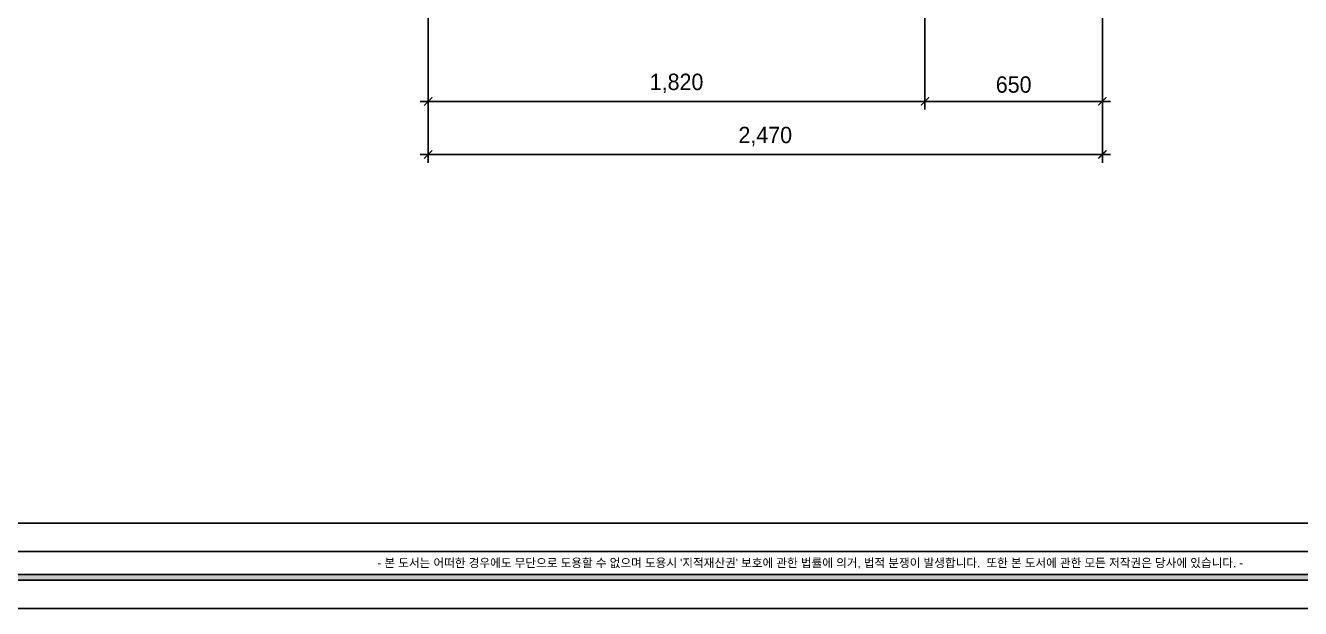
# Model space of a CAD drawing. Header units: millimetres. Extents: x 217202 to 745838, y -6815 to 171372.
# Drawn here: x 351466 to 356137, y 7454 to 9590 of the extents above; entities that cross this region are included whole.
import ezdxf
from ezdxf.enums import TextEntityAlignment as Align

# ---------------------------------------------------------------- set-up
doc = ezdxf.new("R2010")
doc.units = ezdxf.units.MM
doc.header["$PDMODE"] = 3
doc.layers.get('DEFPOINTS').update_dxf_attribs({"color": 248})
for name, color, linetype in [('06-FUR', 6, 'Continuous'), ('FORM(YOURNAME)-1', 1, 'Continuous'), ('FORM(YOURNAME)-11', 1, 'Continuous')]:
    doc.layers.add(name, color=color, linetype=linetype)
doc.styles.add('HY 울릉도 L', font='')
doc.styles.add('YOURNAME', font='HY울릉도M.TTF')
doc.styles.get('HY 울릉도 L').set_extended_font_data('HY울릉도L')
doc.dimstyles.new('30', dxfattribs={"dimscale": 30, "dimtxt": 2, "dimasz": 1, "dimexe": 1, "dimexo": 1, "dimgap": 1, "dimtad": 1, "dimdec": 0, "dimrnd": 0.05, "dimdsep": 46, "dimlunit": 6, "dimtxsty": 'HY 울릉도 L', "dimblk": 'ARCHTICK', "dimcen": 2.5, "dimdle": 1, "dimclrd": 133, "dimclre": 133, "dimclrt": 30, "dimadec": 0, "dimazin": 0, "dimtfac": 1, "dimtdec": 0, "dimtix": 1, "dimtmove": 2, "dimatfit": 3, "dimldrblk": 'ARCHTICK', "dimfxl": 1, "dimlwd": -1, "dimlwe": -1, "dimarcsym": 0})

# ---------------------------------------------------------------- blocks, each defined once
blk = doc.blocks.new('_ArchTick')
at = {"color": 0, "linetype": 'ByBlock', "const_width": 0.15}
blk.add_lwpolyline([(-0.5, -0.5), (0.5, 0.5)], dxfattribs=at)
blk = doc.blocks.new('*D491')
at = {"layer": '06-FUR', "color": 133, "transparency": 16777216}
blk.add_line((354731.4, 9311.8), (355441.4, 9311.8), dxfattribs=at)
at = {"layer": 'DEFPOINTS', "color": 0, "transparency": 16777216}
for p in [(354761.4, 9311.8), (355411.4, 9311.8), (355411.4, 9311.8)]:
    blk.add_point(p, dxfattribs=at)
at = {"layer": '06-FUR', "color": 133, "transparency": 16777216, "xscale": 30, "yscale": 30, "zscale": 30, "rotation": 180}
blk.add_blockref('_ArchTick', (354761.4, 9311.8), dxfattribs=at)
at = {"layer": '06-FUR', "color": 133, "transparency": 16777216, "xscale": 30, "yscale": 30, "zscale": 30}
blk.add_blockref('_ArchTick', (355411.4, 9311.8), dxfattribs=at)
at = {"layer": '06-FUR', "color": 30, "transparency": 16777216, "insert": (355086.4, 9373.1), "char_height": 60, "attachment_point": 5, "style": 'HY 울릉도 L'}
blk.add_mtext('650', dxfattribs=at)
blk = doc.blocks.new('*D528')
at = {"layer": '06-FUR', "color": 133, "transparency": 16777216}
for p, q in [((352941.3, 9912.8), (352941.3, 9281.8)), ((354761.4, 9912.8), (354761.4, 9281.8)), ((354791.4, 9311.8), (352911.3, 9311.8))]:
    blk.add_line(p, q, dxfattribs=at)
at = {"layer": 'DEFPOINTS', "color": 0, "transparency": 16777216}
for p in [(352941.3, 9942.8), (354761.4, 9942.8), (352941.3, 9311.8)]:
    blk.add_point(p, dxfattribs=at)
at = {"layer": '06-FUR', "color": 133, "transparency": 16777216, "xscale": 30, "yscale": 30, "zscale": 30, "rotation": 180}
blk.add_blockref('_ArchTick', (352941.3, 9311.8), dxfattribs=at)
at = {"layer": '06-FUR', "color": 133, "transparency": 16777216, "xscale": 30, "yscale": 30, "zscale": 30}
blk.add_blockref('_ArchTick', (354761.4, 9311.8), dxfattribs=at)
at = {"layer": '06-FUR', "color": 30, "transparency": 16777216, "insert": (353851.3, 9377.7), "char_height": 60, "attachment_point": 5, "style": 'HY 울릉도 L'}
blk.add_mtext('1,820', dxfattribs=at)
blk = doc.blocks.new('FORM-ELEVATION')
at = {"layer": 'FORM(YOURNAME)-11'}
h = blk.add_hatch(color=256, dxfattribs=at)
h.dxf.hatch_style = 1
h.paths.add_polyline_path([(-10309, 35708), (71691, 35708), (71691, 35508), (-10309, 35508)])
h.paths.add_polyline_path([(-10309, -21492), (71691, -21492), (71691, -21692), (-10309, -21692)])
at = {"layer": 'DEFPOINTS', "color": 158}
blk.add_line((62481, -20692), (-10309, -20692), dxfattribs=at)
for points in [[(-10309, -21692), (71691, -21692), (71691, 35708), (-10309, 35708)], [(-8309, 33708), (61071, 33708), (61071, -19692), (-8309, -19692)]]:
    blk.add_lwpolyline(points, close=True, dxfattribs=at)
at = {"layer": 'FORM(YOURNAME)-11', "color": 250}
blk.add_lwpolyline([(-11309, -22692), (72691, -22692), (72691, 36708), (-11309, 36708)], close=True, dxfattribs=at)
at = {"layer": 'FORM(YOURNAME)-11'}
blk.add_lwpolyline([(-10309, -21492), (71691, -21492), (71691, -21692), (-10309, -21692)], close=True, dxfattribs=at)
at = {"layer": 'FORM(YOURNAME)-11', "color": 1, "style": 'YOURNAME'}
blk.add_text("- 본 도서는 어떠한 경우에도 무단으로 도용할 수 없으며 도용시 '지적재산권' 보호에 관한 법률에 의거, 법적 분쟁이 발생합니다.  또한 본 도서에 관한 모든 저작권은 당사에 있습니다. -", height=300, dxfattribs=at).set_placement((28146, -21092), align=Align.MIDDLE_CENTER)
at = {"layer": 'FORM(YOURNAME)-11', "color": 3, "style": 'YOURNAME'}
for tag, height, p in [('1', 450, (71041, -1219)), ('2', 450, (71041, -1863)), ('3', 450, (71041, -3150)), ('4', 450, (71041, -5081)), ('5', 515, (71041, -7398)), ('6', 515, (71041, -9650)), ('7', 515, (71041, -11903)), ('8', 515, (71041, -14155)), ('9', 515, (71041, -16408)), ('10', 515, (66791, -18596)), ('11', 515, (71041, -18660)), ('12', 515, (66791, -20848)), ('13', 515, (71041, -20848))]:
    blk.add_attdef(tag, text='', height=height, dxfattribs=at).set_placement(p, align=Align.MIDDLE_RIGHT)
blk = doc.blocks.new('*D585')
at = {"layer": '06-FUR', "color": 133, "transparency": 16777216}
for p, q in [((355411.4, 9913.2), (355411.4, 9087.3)), ((352941.3, 9713.2), (352941.3, 9087.3)), ((352911.3, 9117.3), (355441.4, 9117.3))]:
    blk.add_line(p, q, dxfattribs=at)
at = {"layer": 'DEFPOINTS', "color": 0, "transparency": 16777216}
for p in [(355411.4, 9943.2), (352941.3, 9743.2), (355411.4, 9117.3)]:
    blk.add_point(p, dxfattribs=at)
at = {"layer": '06-FUR', "color": 133, "transparency": 16777216, "xscale": 30, "yscale": 30, "zscale": 30, "rotation": 180}
blk.add_blockref('_ArchTick', (352941.3, 9117.3), dxfattribs=at)
at = {"layer": '06-FUR', "color": 133, "transparency": 16777216, "xscale": 30, "yscale": 30, "zscale": 30}
blk.add_blockref('_ArchTick', (355411.4, 9117.3), dxfattribs=at)
at = {"layer": '06-FUR', "color": 30, "transparency": 16777216, "insert": (354176.3, 9183.2), "char_height": 60, "attachment_point": 5, "style": 'HY 울릉도 L'}
blk.add_mtext('2,470', dxfattribs=at)

msp = doc.modelspace()

# ---------------------------------------------------------------- block references
at = {"layer": 'FORM(YOURNAME)-1', "xscale": 0.1042660858660633, "yscale": 0.1042660858660633, "zscale": 0.1042660858660633}
msp.add_blockref('FORM-ELEVATION', (351406.6, 9820.4), dxfattribs=at)

# ---------------------------------------------------------------- dimensions: what is measured, and where the dimension line sits
at = {"layer": '06-FUR'}
for base, p1, p2, picture, middle in [((355411.4, 9117.3), (352941.3, 9743.2), (355411.4, 9943.2), '*D585', (354176.3, 9183.2)), ((352941.3, 9311.8), (354761.4, 9942.8), (352941.3, 9942.8), '*D528', (353851.3, 9377.7)), ((355411.4, 9311.8), (354761.4, 9311.8), (355411.4, 9311.8), '*D491', (355086.4, 9373.1))]:
    dim = msp.add_linear_dim(base=base, p1=p1, p2=p2, dimstyle='30', override={"dimfxl": 1.25}, dxfattribs=at)
    dim.commit()
    dim.dimension.update_dxf_attribs({"geometry": picture, "text_midpoint": middle})

doc.saveas('drawing.dxf')
